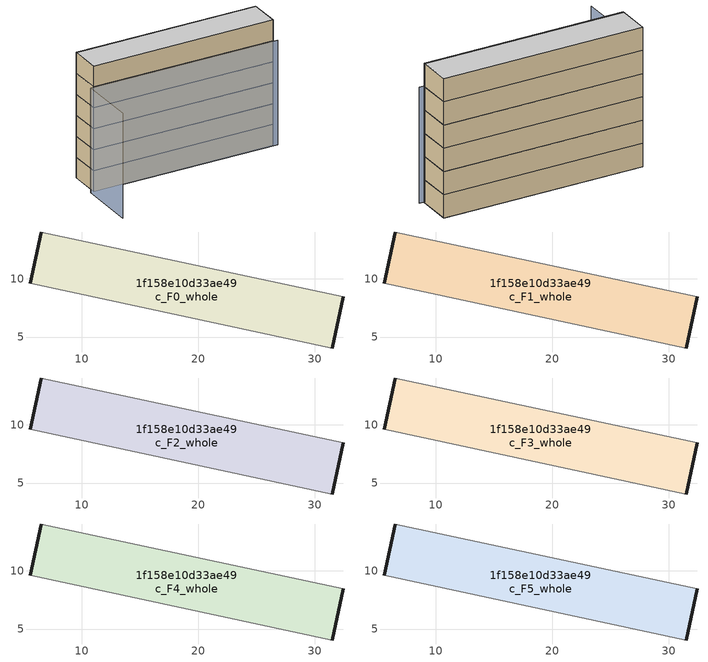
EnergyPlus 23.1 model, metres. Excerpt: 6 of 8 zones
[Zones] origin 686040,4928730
1f158e10d33ae49c_F0_whole
 floor ground (EU_floor_Construction): 31.47,4.06 32.42,8.46 6.54,14.01 5.59,9.6 z0
 wall outside (EU_wall_Construction): 5.59,9.6 6.54,14.01 / 32.42,8.46 31.47,4.06 z0:3
 wall adiabatic (EU_wall_Construction): 6.54,14.01 32.42,8.46 / 31.47,4.06 5.59,9.6 z0:3
1f158e10d33ae49c_F1_whole
 floor to 1f158e10d33ae49c_F0_whole (EU_floor_Construction): 31.47,4.06 32.42,8.46 6.54,14.01 5.59,9.6 z3
 wall outside (EU_wall_Construction): 5.59,9.6 6.54,14.01 / 32.42,8.46 31.47,4.06 z3:6
 wall adiabatic (EU_wall_Construction): 6.54,14.01 32.42,8.46 / 31.47,4.06 5.59,9.6 z3:6
1f158e10d33ae49c_F2_whole
 floor to 1f158e10d33ae49c_F1_whole (EU_floor_Construction): 31.47,4.06 32.42,8.46 6.54,14.01 5.59,9.6 z6
 wall outside (EU_wall_Construction): 5.59,9.6 6.54,14.01 / 32.42,8.46 31.47,4.06 z6:9
 wall adiabatic (EU_wall_Construction): 6.54,14.01 32.42,8.46 / 31.47,4.06 5.59,9.6 z6:9
1f158e10d33ae49c_F3_whole
 floor to 1f158e10d33ae49c_F2_whole (EU_floor_Construction): 31.47,4.06 32.42,8.46 6.54,14.01 5.59,9.6 z9
 wall outside (EU_wall_Construction): 5.59,9.6 6.54,14.01 / 32.42,8.46 31.47,4.06 z9:12
 wall adiabatic (EU_wall_Construction): 6.54,14.01 32.42,8.46 / 31.47,4.06 5.59,9.6 z9:12
1f158e10d33ae49c_F4_whole
 floor to 1f158e10d33ae49c_F3_whole (EU_floor_Construction): 31.47,4.06 32.42,8.46 6.54,14.01 5.59,9.6 z12
 wall outside (EU_wall_Construction): 5.59,9.6 6.54,14.01 / 32.42,8.46 31.47,4.06 z12:15
 wall adiabatic (EU_wall_Construction): 6.54,14.01 32.42,8.46 / 31.47,4.06 5.59,9.6 z12:15
1f158e10d33ae49c_F5_whole
 floor to 1f158e10d33ae49c_F4_whole (EU_floor_Construction): 31.47,4.06 32.42,8.46 6.54,14.01 5.59,9.6 z15
 wall outside (EU_wall_Construction): 5.59,9.6 6.54,14.01 / 32.42,8.46 31.47,4.06 z15:18
 wall adiabatic (EU_wall_Construction): 6.54,14.01 32.42,8.46 / 31.47,4.06 5.59,9.6 z15:18
 ceiling to 1f158e10d33ae49c_F6_whole (EU_floor_Construction): 32.42,8.46 31.47,4.06 5.59,9.6 6.54,14.01 z18
shading: 3.35,1.56 5.08,9.58 / 5.08,9.58 32.06,3.78 z0:15
[Building]
EU S2 Campaign: North Axis=0; Terrain=City; Solar Distribution=FullExterior
[Site:Location]
Bologna: Latitude=44.5; Longitude=11.25; Time Zone=1; Elevation=37
[SizingPeriod:WeatherFileDays]
AnnualSizingPeriod: Begin Month=1; Begin Day of Month=1; End Month=12; End Day of Month=31; Day of Week for Start Day=Monday; Use Weather File Daylight Saving Period=No; Use Weather File Rain and Snow Indicators=No
[MATERIAL]
EU_InternalMass_Material: Roughness=MediumRough; Thickness=0.1; Conductivity=1; Density=1800; Specific Heat=900; Thermal Absorptance=0.9; Solar Absorptance=0.7; Visible Absorptance=0.7
[MATERIAL:NOMASS] Roughness=MediumRough; Thermal Absorptance=0.9; Solar Absorptance=0.7; Visible Absorptance=0.7
Name | Thermal Resistance
EU_wall_NoMass | 0.905828
EU_floor_NoMass | 0.67114
[CONSTRUCTION]
EU_wall_Construction: EU_wall_NoMass
EU_floor_Construction: EU_floor_NoMass
EU_InternalMass_Construction: EU_InternalMass_Material
[ZONE] Type=1; Multiplier=1; Ceiling Height=autocalculate; Floor Area=autocalculate; Part of Total Floor Area=Yes
Name | Volume
1f158e10d33ae49c_F0_whole | 357.911
1f158e10d33ae49c_F1_whole; 1f158e10d33ae49c_F2_whole; 1f158e10d33ae49c_F3_whole; 1f158e10d33ae49c_F4_whole; 1f158e10d33ae49c_F5_whole | 357.913
[INTERNALMASS] Construction=EU_InternalMass_Construction; Surface Area=119.304
Name | Zone or ZoneList
1f158e10d33ae49c_F0_whole_EU_InternalMass | 1f158e10d33ae49c_F0_whole
1f158e10d33ae49c_F1_whole_EU_InternalMass | 1f158e10d33ae49c_F1_whole
1f158e10d33ae49c_F2_whole_EU_InternalMass | 1f158e10d33ae49c_F2_whole
1f158e10d33ae49c_F3_whole_EU_InternalMass | 1f158e10d33ae49c_F3_whole
1f158e10d33ae49c_F4_whole_EU_InternalMass | 1f158e10d33ae49c_F4_whole
1f158e10d33ae49c_F5_whole_EU_InternalMass | 1f158e10d33ae49c_F5_whole
[OTHEREQUIPMENT] Fuel Type=Electricity; Design Level Calculation Method=Watts/Area; Power per Zone Floor Area=1; Fraction Latent=0; Fraction Radiant=0; Fraction Lost=0; Carbon Dioxide Generation Rate=0; EndUse Subcategory=EU_Step8_InternalGains
Name | Zone or ZoneList or Space or SpaceList | Schedule
EU_Step8_InternalGain_1f158e10d33ae49c_F0_whole_f000 | 1f158e10d33ae49c_F0_whole | EU_Step8_GainSchedule_1f158e10d33ae49c_F0_whole_f000
EU_Step8_InternalGain_1f158e10d33ae49c_F1_whole_f000 | 1f158e10d33ae49c_F1_whole | EU_Step8_GainSchedule_1f158e10d33ae49c_F1_whole_f000
EU_Step8_InternalGain_1f158e10d33ae49c_F2_whole_f000 | 1f158e10d33ae49c_F2_whole | EU_Step8_GainSchedule_1f158e10d33ae49c_F2_whole_f000
EU_Step8_InternalGain_1f158e10d33ae49c_F3_whole_f000 | 1f158e10d33ae49c_F3_whole | EU_Step8_GainSchedule_1f158e10d33ae49c_F3_whole_f000
EU_Step8_InternalGain_1f158e10d33ae49c_F4_whole_f000 | 1f158e10d33ae49c_F4_whole | EU_Step8_GainSchedule_1f158e10d33ae49c_F4_whole_f000
EU_Step8_InternalGain_1f158e10d33ae49c_F5_whole_f000 | 1f158e10d33ae49c_F5_whole | EU_Step8_GainSchedule_1f158e10d33ae49c_F5_whole_f000
[ZONEVENTILATION:DESIGNFLOWRATE] Schedule=EU_AlwaysOn; Design Flow Rate Calculation Method=AirChanges/Hour; Air Changes per Hour=0.73129; Ventilation Type=Natural; Fan Pressure Rise=0; Fan Total Efficiency=1; Constant Term Coefficient=1; Temperature Term Coefficient=0; Velocity Term Coefficient=0; Velocity Squared Term Coefficient=0; Minimum Indoor Temperature=-100; Maximum Indoor Temperature=100; Delta Temperature=-100; Minimum Outdoor Temperature=-100; Maximum Outdoor Temperature=100; Maximum Wind Speed=40
Name | Zone or ZoneList or Space or SpaceList
EU_ConstantAir_1f158e10d33ae49c_F0_whole | 1f158e10d33ae49c_F0_whole
EU_ConstantAir_1f158e10d33ae49c_F1_whole | 1f158e10d33ae49c_F1_whole
EU_ConstantAir_1f158e10d33ae49c_F2_whole | 1f158e10d33ae49c_F2_whole
EU_ConstantAir_1f158e10d33ae49c_F3_whole | 1f158e10d33ae49c_F3_whole
EU_ConstantAir_1f158e10d33ae49c_F4_whole | 1f158e10d33ae49c_F4_whole
EU_ConstantAir_1f158e10d33ae49c_F5_whole | 1f158e10d33ae49c_F5_whole
[HVACTEMPLATE:THERMOSTAT] Constant Heating Setpoint=20; Constant Cooling Setpoint=50
EU_HeatOnly_1f158e10d33ae49c_F0_whole; EU_HeatOnly_1f158e10d33ae49c_F1_whole; EU_HeatOnly_1f158e10d33ae49c_F2_whole; EU_HeatOnly_1f158e10d33ae49c_F3_whole; EU_HeatOnly_1f158e10d33ae49c_F4_whole; EU_HeatOnly_1f158e10d33ae49c_F5_whole; EU_HeatOnly_1f158e10d33ae49c_F6_whole; EU_HeatOnly_1f158e10d33ae49c_F7_whole
[HVACTEMPLATE:ZONE:IDEALLOADSAIRSYSTEM] System Availability Schedule=EU_AlwaysOn; Maximum Heating Supply Air Temperature=50; Minimum Cooling Supply Air Temperature=13; Maximum Heating Supply Air Humidity Ratio=0.0156; Minimum Cooling Supply Air Humidity Ratio=0.0077; Heating Limit=NoLimit; Cooling Limit=NoLimit; Heating Availability Schedule=EU_AlwaysOn; Cooling Availability Schedule=EU_CoolingOff; Dehumidification Control Type=ConstantSensibleHeatRatio; Cooling Sensible Heat Ratio=0.7; Dehumidification Setpoint=60; Humidification Control Type=None; Humidification Setpoint=30; Outdoor Air Method=None; Outdoor Air Flow Rate per Person=0.00944; Outdoor Air Flow Rate per Zone Floor Area=0; Outdoor Air Flow Rate per Zone=0; Demand Controlled Ventilation Type=None; Outdoor Air Economizer Type=NoEconomizer; Heat Recovery Type=None; Sensible Heat Recovery Effectiveness=0.7; Latent Heat Recovery Effectiveness=0.65
Name | Template Thermostat
1f158e10d33ae49c_F0_whole | EU_HeatOnly_1f158e10d33ae49c_F0_whole
1f158e10d33ae49c_F1_whole | EU_HeatOnly_1f158e10d33ae49c_F1_whole
1f158e10d33ae49c_F2_whole | EU_HeatOnly_1f158e10d33ae49c_F2_whole
1f158e10d33ae49c_F3_whole | EU_HeatOnly_1f158e10d33ae49c_F3_whole
1f158e10d33ae49c_F4_whole | EU_HeatOnly_1f158e10d33ae49c_F4_whole
1f158e10d33ae49c_F5_whole | EU_HeatOnly_1f158e10d33ae49c_F5_whole
[SIZING:ZONE] Zone Cooling Design Supply Air Temperature Input Method=SupplyAirTemperature; Zone Cooling Design Supply Air Temperature=13; Zone Heating Design Supply Air Temperature Input Method=SupplyAirTemperature; Zone Heating Design Supply Air Temperature=50; Zone Cooling Design Supply Air Humidity Ratio=0.008; Zone Heating Design Supply Air Humidity Ratio=0.008; Cooling Design Air Flow Method=DesignDay; Cooling Design Air Flow Rate=0; Cooling Minimum Air Flow per Zone Floor Area=0.000762; Cooling Minimum Air Flow=0; Cooling Minimum Air Flow Fraction=0.2; Heating Design Air Flow Method=DesignDay; Heating Design Air Flow Rate=0; Heating Maximum Air Flow per Zone Floor Area=0.002032; Heating Maximum Air Flow=0.141576; Heating Maximum Air Flow Fraction=0.3; Account for Dedicated Outdoor Air System=No; Dedicated Outdoor Air System Control Strategy=NeutralSupplyAir; Dedicated Outdoor Air Low Setpoint Temperature for Design=autosize; Dedicated Outdoor Air High Setpoint Temperature for Design=autosize; Zone Load Sizing Method=Sensible Load Only No Latent Load; Zone Latent Cooling Design Supply Air Humidity Ratio Input Method=HumidityRatioDifference; Zone Cooling Design Supply Air Humidity Ratio Difference=0.005; Zone Latent Heating Design Supply Air Humidity Ratio Input Method=HumidityRatioDifference; Zone Humidification Design Supply Air Humidity Ratio Difference=0.005
1f158e10d33ae49c_F0_whole; 1f158e10d33ae49c_F1_whole; 1f158e10d33ae49c_F2_whole; 1f158e10d33ae49c_F3_whole; 1f158e10d33ae49c_F4_whole; 1f158e10d33ae49c_F5_whole
[SCHEDULE:CONSTANT]
Name | Hourly Value
EU_AlwaysOn | 1
EU_CoolingOff | 0
[SCHEDULE:FILE] Column Number=1; Rows to Skip at Top=0; Number of Hours of Data=8760; Column Separator=Comma; Interpolate to Timestep=No; Minutes per Item=60; Adjust Schedule for Daylight Savings=Yes
Name | File
EU_Step8_GainSchedule_1f158e10d33ae49c_F0_whole_f000 | ../../schedules/1f158e10d33ae49c/1f158e10d33ae49c_F0_whole_f000_gain.csv
EU_Step8_GainSchedule_1f158e10d33ae49c_F1_whole_f000 | ../../schedules/1f158e10d33ae49c/1f158e10d33ae49c_F1_whole_f000_gain.csv
EU_Step8_GainSchedule_1f158e10d33ae49c_F2_whole_f000 | ../../schedules/1f158e10d33ae49c/1f158e10d33ae49c_F2_whole_f000_gain.csv
EU_Step8_GainSchedule_1f158e10d33ae49c_F3_whole_f000 | ../../schedules/1f158e10d33ae49c/1f158e10d33ae49c_F3_whole_f000_gain.csv
EU_Step8_GainSchedule_1f158e10d33ae49c_F4_whole_f000 | ../../schedules/1f158e10d33ae49c/1f158e10d33ae49c_F4_whole_f000_gain.csv
EU_Step8_GainSchedule_1f158e10d33ae49c_F5_whole_f000 | ../../schedules/1f158e10d33ae49c/1f158e10d33ae49c_F5_whole_f000_gain.csv
